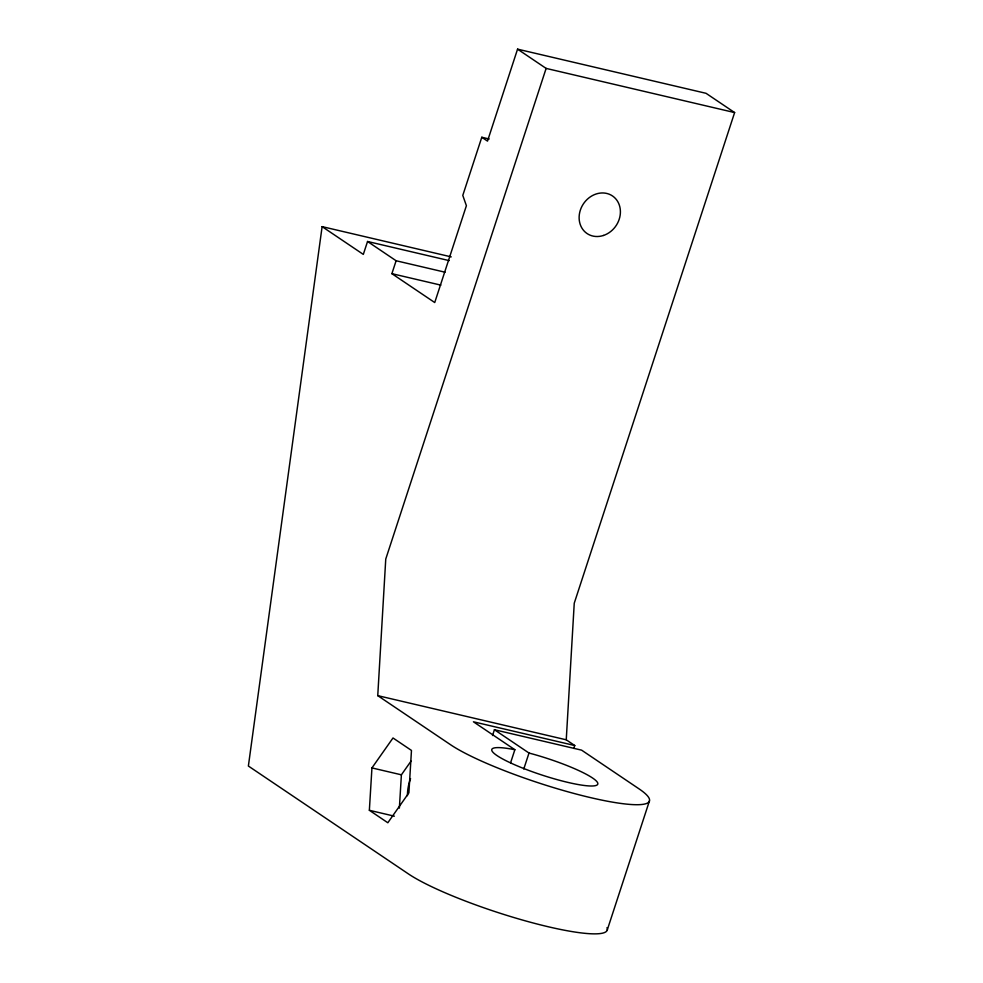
<?xml version="1.0" encoding="UTF-8"?>
<svg xmlns="http://www.w3.org/2000/svg" width="983" height="983" viewBox="0 0 983 983"><rect width="100%" height="100%" fill="white"/><g stroke="black" fill="none" stroke-linecap="round" stroke-linejoin="round"><path stroke-width="1.47" d="M492.532 735.53L494.424 729.73L581.604 750.152L639.061 788.882A110.047 17.215 18.1 0 1 590.525 797.618A110.047 17.215 18.1 0 1 450.57 744.733L377.755 695.645L385.754 559.069L546.13 68.405L517.562 49.15L487.507 141.11L481.793 137.264L462.784 195.408L466.397 205.693L434.732 302.543L391.885 273.667L396.112 260.753L367.544 241.486L363.317 254.4L322.117 226.631L248.38 766.04L408.363 873.875A110.047 17.215 18.1 0 0 530.218 922.189A110.047 17.215 18.1 0 0 606.99 927.669M573.789 748.432L574.748 745.532L566.245 739.806L574.244 603.218L734.62 112.566L706.052 93.311L517.562 49.15M369.362 810.299L371.943 767.92L393.003 737.975L411.472 750.434L408.891 792.814L387.83 822.759L369.362 810.299L394.392 816.173M399.368 808.124L401.396 774.813L411.041 761.088M510.595 762.783L514.859 749.722L473.425 721.792L574.748 745.532M523.779 769.001L529.001 753.039L494.424 729.73M607.261 929.979L649.468 800.838M546.13 68.405L734.62 112.566M481.793 137.264L489.215 138.996M322.117 226.631L451.234 256.882M367.544 241.486L449.17 260.618M396.112 260.753L445.09 272.217M391.885 273.667L440.863 285.131M377.755 695.645L566.245 739.806M371.943 767.92L401.396 774.813M407.441 795.677A24.071 11.452 -76.8 0 1 410.55 778.585M529.001 753.039A55.712 8.712 18.1 0 1 597.455 784.655A55.712 8.712 18.1 0 1 517.279 765.88A55.712 8.712 18.1 0 1 514.859 749.722M603.451 235.465A22.695 19.648 -56 0 0 615.505 198.554A22.695 19.648 -56 0 0 580.326 210.178A22.695 19.648 -56 0 0 603.451 235.465"/></g></svg>
